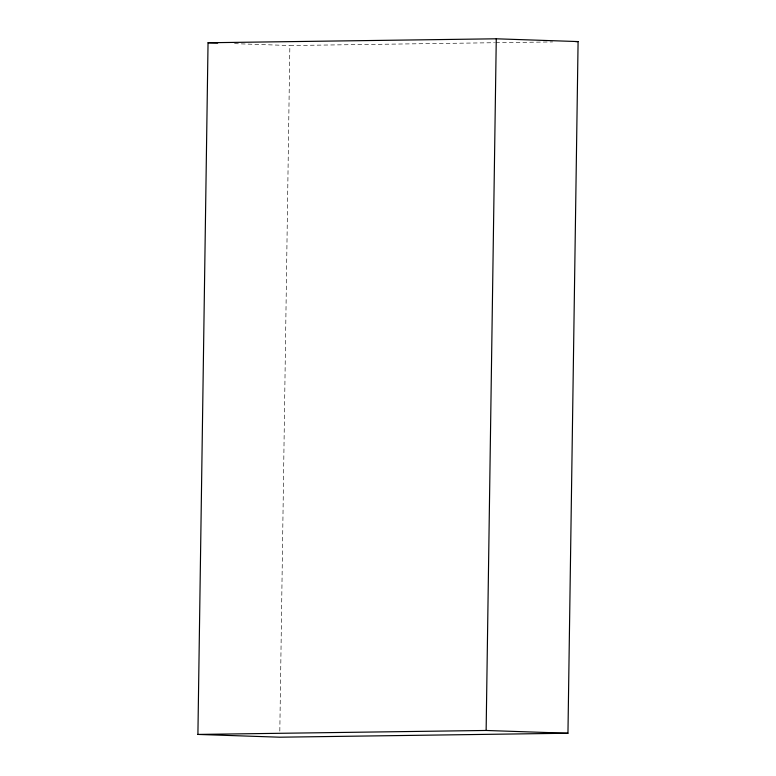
<?xml version="1.0" encoding="UTF-8"?>
<svg xmlns="http://www.w3.org/2000/svg" width="776" height="776" viewBox="0 0 776 776"><rect width="100%" height="100%" fill="white"/><g stroke="black" fill="none" stroke-linecap="round" stroke-linejoin="round"><path stroke-width="0.58" stroke-dasharray="3.88 2.91" d="M279.816 731.147L289.865 45.532L494.525 42.719M495.738 42.709L552.658 41.923M234.517 43.65L289.865 45.532"/><path stroke-width="1.16" d="M197.909 734.426L208.046 42.758L496.271 38.8L578.091 41.574L567.954 733.242L279.729 737.2L197.909 734.426L486.135 730.468L567.954 733.242M486.135 730.468L496.271 38.8M575.666 41.613L578.091 41.574M208.046 42.758L217.668 43.078"/></g></svg>
